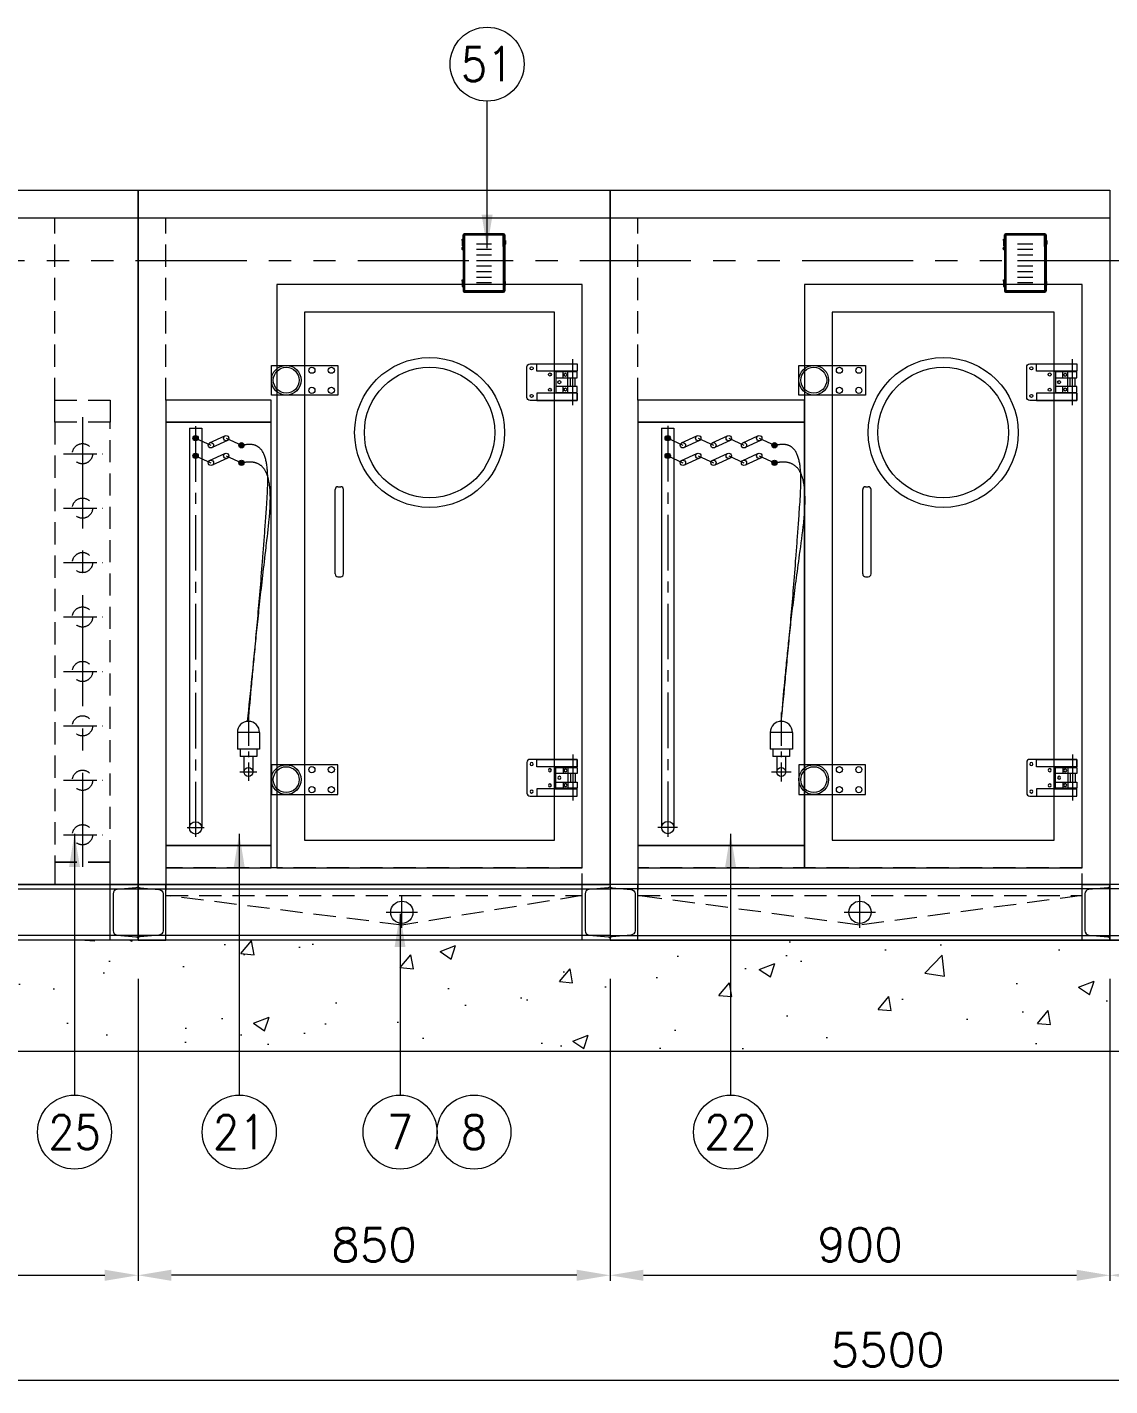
# Model space of a CAD drawing. Extents: x 160 to 16016, y -254 to 11002.
# Drawn here: x 2781 to 4731, y 1677 to 4123 of the extents above; entities that cross this region are included whole.
import ezdxf
from ezdxf.enums import TextEntityAlignment as Align

# ---------------------------------------------------------------- set-up
doc = ezdxf.new("R2010")
doc.units = 0
doc.header["$LTSCALE"] = 80
doc.header["$MEASUREMENT"] = 0
for name, pattern in [('CEN', [26, 20, -2, 2, -2]), ('CENTER', [2, 1.25, -0.25, 0.25, -0.25]), ('CENTER2', [1.125, 0.75, -0.125, 0.125, -0.125]), ('CENTERX2', [4, 2.5, -0.5, 0.5, -0.5]), ('HIDDENX2', [0.75, 0.5, -0.25]), ('PHANTOM', [5, 2.5, -0.5, 0.5, -0.5, 0.5, -0.5]), ('PHANTOMX2', [5, 2.5, -0.5, 0.5, -0.5, 0.5, -0.5])]:
    doc.linetypes.add(name, pattern=pattern)
doc.layers.get('0').update_dxf_attribs({"linetype": 'CONTINUOUS', "lineweight": 18})
doc.layers.get('DEFPOINTS').update_dxf_attribs({"linetype": 'CONTINUOUS', "lineweight": 18})
for name, color, linetype, lineweight in [('ACT', 7, 'CONTINUOUS', 18), ('C', 1, 'CENTER', 18), ('CEN', 1, 'CEN', 18), ('LIN', 2, 'CONTINUOUS', 18), ('PHAN', 2, 'PHANTOM', 18), ('S', 3, 'CONTINUOUS', 18), ('SOL-M-1', 4, 'CONTINUOUS', 18)]:
    doc.layers.add(name, color=color, linetype=linetype, lineweight=lineweight)
doc.styles.add('GSC', font='romans.shx', dxfattribs={"width": 0.8, "height": 4, "bigfont": 'ghs.shx'})
doc.styles.get("Standard").update_dxf_attribs({"font": 'txt.shx', "bigfont": '2hs.shx'})
doc.dimstyles.get("Standard").update_dxf_attribs({"dimscale": 0, "dimtxt": 60, "dimasz": 60, "dimexe": 10, "dimexo": 70, "dimgap": 25, "dimtad": 1, "dimdec": 0, "dimlfac": -1, "dimzin": 0, "dimdsep": 46, "dimtxsty": 'Standard', "dimcen": 0, "dimclrd": 1, "dimclre": 1, "dimadec": 0, "dimazin": 0, "dimtfac": 1, "dimtdec": 0, "dimtix": 1, "dimtmove": 1, "dimatfit": 2, "dimfxl": 0, "dimtolj": 1, "dimtzin": 0, "dimlwd": 5, "dimlwe": 5, "dimarcsym": 0})

# ---------------------------------------------------------------- blocks, each defined once
blk = doc.blocks.new('*D7')
at = {"color": 1, "linetype": 'Continuous', "lineweight": 5}
for p, q in [((1581, 2409.5), (1581, 1865.9)), ((2981, 2409.5), (2981, 1865.9)), ((1641, 1875.9), (2921, 1875.9))]:
    blk.add_line(p, q, dxfattribs=at)
at = {"color": 1, "linetype": 'Continuous'}
for points in [[(1641, 1885.9), (1641, 1865.9), (1581, 1875.9)], [(2921, 1885.9), (2921, 1865.9), (2981, 1875.9)]]:
    blk.add_solid(points, dxfattribs=at)
at = {"layer": 'DEFPOINTS', "color": 0, "linetype": 'Continuous'}
for p in [(1581, 2479.5), (2981, 2479.5), (2981, 1875.9)]:
    blk.add_point(p, dxfattribs=at)
at = {"color": 0, "linetype": 'Continuous', "insert": (2281, 1930.9), "char_height": 60, "attachment_point": 5}
blk.add_mtext('\\A1;1400', dxfattribs=at)
blk = doc.blocks.new('*D8')
at = {"color": 1, "linetype": 'Continuous', "lineweight": 5}
for p, q in [((1581, 2409.5), (1581, 1676.9)), ((7081, 2409.5), (7081, 1676.9)), ((1641, 1686.9), (7021, 1686.9))]:
    blk.add_line(p, q, dxfattribs=at)
at = {"color": 1, "linetype": 'Continuous'}
for points in [[(1641, 1696.9), (1641, 1676.9), (1581, 1686.9)], [(7021, 1696.9), (7021, 1676.9), (7081, 1686.9)]]:
    blk.add_solid(points, dxfattribs=at)
at = {"layer": 'DEFPOINTS', "color": 0, "linetype": 'Continuous'}
for p in [(1581, 2479.5), (7081, 2479.5), (7081, 1686.9)]:
    blk.add_point(p, dxfattribs=at)
at = {"color": 0, "linetype": 'Continuous', "insert": (4331, 1741.9), "char_height": 60, "attachment_point": 5}
blk.add_mtext('\\A1;5500', dxfattribs=at)
blk = doc.blocks.new('*D15')
at = {"color": 1, "linetype": 'Continuous', "lineweight": 5}
for p, q in [((3831, 2409.5), (3831, 1865.9)), ((4731, 2409.5), (4731, 1865.9)), ((3891, 1875.9), (4671, 1875.9))]:
    blk.add_line(p, q, dxfattribs=at)
at = {"color": 1, "linetype": 'Continuous'}
for points in [[(3891, 1885.9), (3891, 1865.9), (3831, 1875.9)], [(4671, 1885.9), (4671, 1865.9), (4731, 1875.9)]]:
    blk.add_solid(points, dxfattribs=at)
at = {"layer": 'DEFPOINTS', "color": 0, "linetype": 'Continuous'}
for p in [(3831, 2479.5), (4731, 2479.5), (4731, 1875.9)]:
    blk.add_point(p, dxfattribs=at)
at = {"color": 0, "linetype": 'Continuous', "insert": (4281, 1930.9), "char_height": 60, "attachment_point": 5}
blk.add_mtext('\\A1;900', dxfattribs=at)
blk = doc.blocks.new('*D17')
at = {"color": 1, "linetype": 'Continuous', "lineweight": 5}
for p, q in [((2981, 2409.5), (2981, 1865.9)), ((3831, 2409.5), (3831, 1865.9)), ((3771, 1875.9), (3041, 1875.9))]:
    blk.add_line(p, q, dxfattribs=at)
at = {"color": 1, "linetype": 'Continuous'}
for points in [[(3041, 1885.9), (3041, 1865.9), (2981, 1875.9)], [(3771, 1885.9), (3771, 1865.9), (3831, 1875.9)]]:
    blk.add_solid(points, dxfattribs=at)
at = {"layer": 'DEFPOINTS', "color": 0, "linetype": 'Continuous'}
for p in [(2981, 2479.5), (3831, 2479.5), (2981, 1875.9)]:
    blk.add_point(p, dxfattribs=at)
at = {"color": 0, "linetype": 'Continuous', "insert": (3406, 1930.9), "char_height": 60, "attachment_point": 5}
blk.add_mtext('\\A1;850', dxfattribs=at)
blk = doc.blocks.new('DXCOIL')
at = {"ltscale": 30}
for points in [[(49, 773.4, 1), (58.5, 773.4, 1)], [(131.5, 760.7, 1), (141, 760.7, 1)], [(49, 741.7, 1), (58.5, 741.7, 1)], [(131.5, 729, 1), (141, 729, 1)]]:
    blk.add_hatch(color=2, dxfattribs=at).paths.add_polyline_path(points)
at = {"color": 2, "ltscale": 30}
for p, q in [((42.6, 791.2), (64.9, 791.2)), ((42.6, 791.2), (42.6, 71.9)), ((64.9, 791.2), (64.9, 71.9)), ((53.7, 773.4), (81.2, 760.7)), ((78.9, 764.8), (106.4, 777.5)), ((111.1, 769.3), (83.6, 756.6)), ((108.8, 773.4), (136.2, 760.7)), ((53.7, 741.7), (81.2, 729)), ((78.9, 733.1), (106.4, 745.8)), ((111.1, 737.6), (83.6, 724.9)), ((108.8, 741.7), (136.2, 729)), ((128.8, 243.6), (128.8, 213.6)), ((168.8, 243.6), (128.8, 243.6)), ((168.8, 243.6), (168.8, 213.6)), ((168.8, 213.6), (128.8, 213.6)), ((133.8, 213.6), (133.8, 200.5)), ((163.8, 200.5), (133.8, 200.5)), ((140.8, 200.5), (140.8, 172.4)), ((156.7, 200.5), (156.7, 172.4)), ((163.8, 213.6), (163.8, 200.5))]:
    blk.add_line(p, q, dxfattribs=at)
at = {"linetype": 'Continuous'}
for points in [[(0, 802), (190, 802), (190, 842), (0, 842)], [(0, 40), (190, 40), (190, 802), (0, 802)], [(0, 0), (190, 0), (190, 40), (0, 40)]]:
    blk.add_lwpolyline(points, close=True, dxfattribs=at)
at = {"color": 2, "ltscale": 30}
for centre, radius in [((53.7, 773.4), 4.76), ((81.2, 760.7), 4.76), ((108.8, 773.4), 4.76), ((136.2, 760.7), 4.76), ((53.7, 741.7), 4.76), ((108.8, 741.7), 4.76), ((81.2, 729), 4.76), ((136.2, 729), 4.76), ((53.7, 71.9), 11.1)]:
    blk.add_circle(centre, radius, dxfattribs=at)
at = {"linetype": 'Continuous'}
blk.add_circle((148.8, 172.4), 7.94, dxfattribs=at)
at = {"color": 2, "ltscale": 30}
blk.add_arc((148.8, 243.6), 20, 0, 180, dxfattribs=at)
at = {"color": 4, "linetype": 'CENTER', "ltscale": 30}
for points in [[(147.3, 263.6), (181.4, 649.1), (154.1, 762), (136.2, 760.7)], [(148.7, 263.6), (181.4, 583.6), (154.1, 730.3), (136.2, 729)]]:
    blk.add_spline(points, degree=3, dxfattribs=at)
at = {"layer": 'C', "linetype": 'CENTER'}
for p, q in [((53.7, 795), (53.7, 55.5)), ((164, 172.4), (133.5, 172.4)), ((69, 71.9), (38.5, 71.9))]:
    blk.add_line(p, q, dxfattribs=at)
at = {"layer": 'C', "linetype": 'CENTER2'}
blk.add_line((148.8, 279.3), (148.8, 156.5), dxfattribs=at)
blk = doc.blocks.new('HEATPUMP-COIL')
at = {"ltscale": 30}
for points in [[(49, 773.4, 1), (58.5, 773.4, 1)], [(241.5, 760.7, 1), (251, 760.7, 1)], [(49, 741.7, 1), (58.5, 741.7, 1)], [(241.5, 729, 1), (251, 729, 1)]]:
    blk.add_hatch(color=2, dxfattribs=at).paths.add_polyline_path(points)
at = {"color": 2, "ltscale": 30}
for p, q in [((42.7, 791.7), (64.9, 791.7)), ((42.7, 791.7), (42.7, 72.4)), ((64.9, 791.7), (64.9, 72.4)), ((53.8, 773.4), (81.2, 760.7)), ((78.9, 764.8), (106.4, 777.5)), ((111.1, 769.3), (83.6, 756.6)), ((108.8, 773.4), (136.2, 760.7)), ((133.9, 764.8), (161.4, 777.5)), ((166.1, 769.3), (138.6, 756.6)), ((163.7, 773.4), (191.2, 760.7)), ((188.9, 764.8), (216.4, 777.5)), ((221.1, 769.3), (193.6, 756.6)), ((218.7, 773.4), (246.2, 760.7)), ((53.8, 741.7), (81.2, 729)), ((78.9, 733.1), (106.4, 745.8)), ((111.1, 737.6), (83.6, 724.9)), ((108.8, 741.7), (136.2, 729)), ((133.9, 733.1), (161.4, 745.8)), ((166.1, 737.6), (138.6, 724.9)), ((163.7, 741.7), (191.2, 729)), ((188.9, 733.1), (216.4, 745.8)), ((221.1, 737.6), (193.6, 724.9)), ((218.7, 741.7), (246.2, 729)), ((238.3, 243.6), (238.3, 213.6)), ((278.3, 243.6), (238.3, 243.6)), ((278.3, 243.6), (278.3, 213.6)), ((278.3, 213.6), (238.3, 213.6)), ((243.3, 213.6), (243.3, 200.5)), ((273.3, 200.5), (243.3, 200.5)), ((250.4, 200.5), (250.4, 172.4)), ((266.2, 200.5), (266.2, 172.4)), ((273.3, 213.6), (273.3, 200.5))]:
    blk.add_line(p, q, dxfattribs=at)
at = {"linetype": 'Continuous'}
for points in [[(0, 802), (300, 802), (300, 842), (0, 842)], [(0, 40), (300, 40), (300, 802), (0, 802)], [(0, 0), (300, 0), (300, 40), (0, 40)]]:
    blk.add_lwpolyline(points, close=True, dxfattribs=at)
at = {"color": 2, "ltscale": 30}
for centre, radius in [((53.8, 773.4), 4.76), ((81.2, 760.7), 4.76), ((108.8, 773.4), 4.76), ((136.2, 760.7), 4.76), ((163.7, 773.4), 4.76), ((191.2, 760.7), 4.76), ((218.7, 773.4), 4.76), ((246.2, 760.7), 4.76), ((53.8, 741.7), 4.76), ((108.8, 741.7), 4.76), ((163.7, 741.7), 4.76), ((218.7, 741.7), 4.76), ((81.2, 729), 4.76), ((136.2, 729), 4.76), ((191.2, 729), 4.76), ((246.2, 729), 4.76), ((258.3, 172.4), 7.94), ((53.8, 72.4), 11.1)]:
    blk.add_circle(centre, radius, dxfattribs=at)
blk.add_arc((258.3, 243.6), 20, 0, 180, dxfattribs=at)
at = {"color": 4, "linetype": 'CENTER', "ltscale": 30}
for points in [[(258.3, 263.6), (291.4, 649.1), (264.1, 762), (246.2, 760.7)], [(258.3, 263.6), (291.4, 563.9), (264.1, 730.3), (246.2, 729)]]:
    blk.add_spline(points, degree=3, dxfattribs=at)
at = {"layer": 'C', "linetype": 'CENTER'}
for p, q in [((53.8, 795.5), (53.8, 56)), ((276, 172.4), (240.6, 172.4)), ((71.6, 72.4), (36.1, 72.4))]:
    blk.add_line(p, q, dxfattribs=at)
at = {"layer": 'C', "linetype": 'CENTER2'}
blk.add_line((258.3, 279.3), (258.3, 155.2), dxfattribs=at)
blk = doc.blocks.new('경첩')
at = {"layer": 'PHAN'}
blk.add_line((0, -41.4), (0, 41.4), dxfattribs=at)
at = {"layer": 'SOL-M-1'}
for p, q in [((-33, 20), (7.7, 20)), ((-33, -19.6), (-33, 20)), ((7.7, 18.9), (-30.8, 18.9)), ((-30.8, 18.9), (-30.8, -18.5)), ((-30.8, 7.9), (7.7, 7.9)), ((-17.6, 7.9), (-17.6, 18.9)), ((-8.8, -18.5), (-8.8, 18.9)), ((-4.4, -7.5), (-4.4, 7.9)), ((4.4, -7.5), (4.4, 7.9)), ((7.7, 7.9), (7.7, 18.9)), ((7.7, -19.6), (-33, -19.6)), ((7.7, -7.5), (-30.8, -7.5)), ((-30.8, -18.5), (7.7, -18.5)), ((-17.6, -18.5), (-17.6, -7.5)), ((7.7, -7.5), (4.4, -7.5)), ((7.7, -18.5), (7.7, -7.5))]:
    blk.add_line(p, q, dxfattribs=at)
blk.add_lwpolyline([(7.7, -19.6), (7.7, -32.8), (-77, -32.8, -0.414214), (-82.5, -27.3), (-82.5, 27.7, -0.414214), (-77, 33.2), (7.7, 33.2), (7.7, 20)], format="xyb", dxfattribs=at)
for points in [[(7.7, 33.2), (7.7, 20), (-64.9, 20), (-64.9, 33.2)], [(7.7, -32.8), (7.7, -19.6), (-64.9, -19.6), (-64.9, -32.8)]]:
    blk.add_lwpolyline(points, close=True, dxfattribs=at)
for centre in [(-74.2, 25), (-41.2, 14), (-24.2, 0.2), (-13.2, 13.4), (-74.2, -24.5), (-41.2, -13.5), (-13.2, -13)]:
    blk.add_circle(centre, 2.75, dxfattribs=at)
blk = doc.blocks.new('400Wx1000H(SightGlass)')
at = {"layer": 'S', "lineweight": 15}
for p, q in [((-40.1, 1050), (-40.1, 0)), ((509.9, 1050), (-40.1, 1050)), ((509.9, 0), (509.9, 1050)), ((9.9, 1000), (9.9, 50)), ((459.9, 1000), (9.9, 1000)), ((459.9, 50), (459.9, 1000)), ((69.9, 686), (74.9, 686)), ((64.9, 529), (64.9, 681)), ((79.9, 529), (79.9, 681)), ((69.9, 524), (74.9, 524)), ((9.9, 50), (459.9, 50)), ((-40.1, 0), (509.9, 0))]:
    blk.add_line(p, q, dxfattribs=at)
for points in [[(-50, 904.5), (69.9, 904.5), (69.9, 850.9), (-50, 850.9)], [(-50, 131.9), (69.9, 131.9), (69.9, 185.4), (-50, 185.4)]]:
    blk.add_lwpolyline(points, close=True, dxfattribs=at)
for centre, radius in [((234.9, 783.6), 135), ((-23.2, 877.7), 26.8), ((-23.2, 877.7), 23.3), ((22.9, 895.8), 5.52), ((58, 895.8), 5.52), ((234.9, 783.6), 117.5), ((22.9, 859.6), 5.52), ((58, 859.6), 5.52), ((-23.2, 158.7), 26.8), ((-23.2, 158.7), 23.3), ((22.9, 176.7), 5.52), ((58, 176.7), 5.52), ((22.9, 140.6), 5.52), ((58, 140.6), 5.52)]:
    blk.add_circle(centre, radius, dxfattribs=at)
for centre, start, end in [((69.9, 681), 90, 180), ((74.9, 681), 0, 90), ((69.9, 529), 180, 270), ((74.9, 529), 270, 0)]:
    blk.add_arc(centre, 5, start, end, dxfattribs=at)
at = {"lineweight": 15}
blk.add_blockref('경첩', (492.8, 874.1), dxfattribs=at)
at = {"lineweight": 15, "xscale": -1, "rotation": 180}
blk.add_blockref('경첩', (492.8, 162.3), dxfattribs=at)
blk = doc.blocks.new('LED LAMP')
at = {"lineweight": 0}
for p, q in [((-37.5, 94.4), (-37.5, 102.2)), ((-36.7, 101.6), (-36.7, 1.7)), ((35.5, 104.2), (-35.5, 104.2)), ((-35.4, 100.9), (-35.4, 2.4)), ((35, 103.3), (-35, 103.3)), ((-34.8, 100.9), (-34.8, 2.4)), ((34.3, 102.1), (-34.3, 102.1)), ((34.3, 101.5), (-34.3, 101.5)), ((34.8, 81.1), (34.8, 100.9)), ((35.4, 81.1), (35.4, 100.9)), ((36.7, 81.1), (36.7, 101.6)), ((37.5, 102.2), (37.5, 1.1)), ((-39.2, 91.9), (-39.2, 94.4)), ((-39.2, 94.4), (-37.5, 94.4)), ((-39.2, 91.9), (-39.2, 84.6)), ((-39.2, 91.9), (-36.9, 91.9)), ((-39.2, 84.6), (-39.2, 82.1)), ((-39.2, 84.6), (-36.9, 84.6)), ((-39.2, 82.1), (-37.5, 82.1)), ((-38.2, 91.9), (-38.2, 84.6)), ((-37.5, 91.9), (-37.5, 84.6)), ((-37.5, 81.1), (-37.5, 82.1)), ((-37.5, 74.1), (-37.5, 21.3)), ((-36.9, 84.6), (-36.9, 91.9)), ((34.8, 81.1), (34.8, 2.4)), ((35.4, 81.1), (35.4, 2.4)), ((36.7, 81.1), (36.7, 1.7)), ((37.5, 92), (38.6, 92)), ((37.5, 85), (38.6, 85)), ((37.8, 92), (37.8, 85)), ((38.1, 92), (38.1, 85)), ((38.9, 91.7), (38.9, 85.3)), ((-39.2, 18.7), (-39.2, 21.3)), ((-39.2, 21.3), (-37.5, 21.3)), ((-39.2, 18.7), (-36.9, 18.7)), ((-39.2, 18.7), (-39.2, 11.5)), ((-39.2, 11.5), (-39.2, 8.9)), ((-39.2, 11.5), (-36.9, 11.5)), ((-39.2, 8.9), (-37.5, 8.9)), ((-38.2, 11.5), (-38.2, 18.7)), ((-37.5, 11.5), (-37.5, 18.7)), ((-37.5, 8.9), (-37.5, 1.1)), ((-36.9, 18.7), (-36.9, 11.5)), ((-35, 0), (35, 0)), ((-34.3, 1.8), (34.3, 1.8)), ((-34.3, 1.3), (34.3, 1.3)), ((37.5, 18.3), (38.6, 18.3)), ((37.5, 11.3), (38.6, 11.3)), ((37.8, 11.3), (37.8, 18.3)), ((38.1, 11.3), (38.1, 18.3)), ((38.9, 11.6), (38.9, 18)), ((-35.5, -0.8), (35.5, -0.8))]:
    blk.add_line(p, q, dxfattribs=at)
at = {"linetype": 'Continuous'}
for p, q in [((-13.7, 86.1), (13.7, 86.1)), ((-13.7, 76.1), (13.7, 76.1)), ((-13.7, 66.1), (13.7, 66.1)), ((-13.7, 56.1), (13.7, 56.1)), ((-13.7, 46.1), (13.7, 46.1)), ((-13.7, 36.1), (13.7, 36.1)), ((-13.7, 26.1), (13.7, 26.1)), ((-13.7, 16.1), (13.7, 16.1))]:
    blk.add_line(p, q, dxfattribs=at)
at = {"lineweight": 0}
blk.add_circle((-38.3, 77.6), 0.839, dxfattribs=at)
for centre, radius, start, end in [((-35.5, 102.2), 1.96, 90, 180), ((-35, 101.6), 1.68, 90, 180), ((-34.3, 100.9), 1.12, 90, 180), ((-34.3, 100.9), 0.559, 90, 180), ((34.3, 100.9), 1.12, 0, 90), ((34.3, 100.9), 0.559, 0, 90), ((35, 101.6), 1.68, 0, 90), ((35.5, 102.2), 1.96, 0, 90), ((-38.3, 77.6), 1.96, 103.3424, 256.6576), ((-39.2, 81.1), 1.68, 283.3424, 0), ((-39.2, 74.1), 1.68, 0, 76.6576), ((38.6, 91.7), 0.28, 0, 90), ((38.6, 85.3), 0.28, 270, 0), ((-35.5, 1.1), 1.96, 180, 270), ((-35, 1.7), 1.68, 180, 270), ((-34.3, 2.4), 1.12, 180, 270), ((-34.3, 2.4), 0.559, 180, 270), ((34.3, 2.4), 1.12, 270, 0), ((34.3, 2.4), 0.559, 270, 0), ((35, 1.7), 1.68, 270, 0), ((35.5, 1.1), 1.96, 270, 0), ((38.6, 18), 0.28, 0, 90), ((38.6, 11.6), 0.28, 270, 0)]:
    blk.add_arc(centre, radius, start, end, dxfattribs=at)
blk = doc.blocks.new('*D56')
at = {"color": 1, "linetype": 'Continuous', "lineweight": 5}
for p, q in [((4731, 2409.5), (4731, 1865.9)), ((5731, 2409.5), (5731, 1865.9)), ((4791, 1875.9), (5671, 1875.9))]:
    blk.add_line(p, q, dxfattribs=at)
at = {"color": 1, "linetype": 'Continuous'}
for points in [[(4791, 1885.9), (4791, 1865.9), (4731, 1875.9)], [(5671, 1885.9), (5671, 1865.9), (5731, 1875.9)]]:
    blk.add_solid(points, dxfattribs=at)
at = {"layer": 'DEFPOINTS', "color": 0, "linetype": 'Continuous'}
for p in [(4731, 2479.5), (5731, 2479.5), (5731, 1875.9)]:
    blk.add_point(p, dxfattribs=at)
at = {"color": 0, "linetype": 'Continuous', "insert": (5231, 1930.9), "char_height": 60, "attachment_point": 5}
blk.add_mtext('\\A1;1000', dxfattribs=at)
blk = doc.blocks.new('400x1000H(SightGlass)')
at = {"layer": 'S', "lineweight": 15}
for p, q in [((0, 1050), (0, 0)), ((500, 1050), (0, 1050)), ((500, 0), (500, 1050)), ((50, 1000), (50, 50)), ((450, 1000), (50, 1000)), ((450, 50), (450, 1000)), ((110, 686), (115, 686)), ((105, 529), (105, 681)), ((120, 529), (120, 681)), ((110, 524), (115, 524)), ((50, 50), (450, 50)), ((0, 0), (500, 0))]:
    blk.add_line(p, q, dxfattribs=at)
for points in [[(-9.9, 904.5), (109.9, 904.5), (109.9, 850.9), (-9.9, 850.9)], [(-9.9, 131.9), (109.9, 131.9), (109.9, 185.4), (-9.9, 185.4)]]:
    blk.add_lwpolyline(points, close=True, dxfattribs=at)
for centre, radius in [((250, 783.6), 135), ((16.8, 877.7), 26.8), ((16.8, 877.7), 23.3), ((63, 895.8), 5.52), ((98, 895.8), 5.52), ((250, 783.6), 117.5), ((63, 859.6), 5.52), ((98, 859.6), 5.52), ((16.8, 158.7), 26.8), ((16.8, 158.7), 23.3), ((63, 176.7), 5.52), ((98, 176.7), 5.52), ((63, 140.6), 5.52), ((98, 140.6), 5.52)]:
    blk.add_circle(centre, radius, dxfattribs=at)
for centre, start, end in [((110, 681), 90, 180), ((115, 681), 0, 90), ((110, 529), 180, 270), ((115, 529), 270, 0)]:
    blk.add_arc(centre, 5, start, end, dxfattribs=at)
at = {"lineweight": 15}
blk.add_blockref('경첩', (482.9, 874.1), dxfattribs=at)
at = {"lineweight": 15, "xscale": -1, "rotation": 180}
blk.add_blockref('경첩', (482.9, 162.3), dxfattribs=at)

msp = doc.modelspace()

# ---------------------------------------------------------------- hatches: boundary and pattern name
at = {"linetype": 'Continuous'}
h = msp.add_hatch(dxfattribs=at)
h.set_pattern_fill('AR-CONC', color=256, scale=40, style=0)
h.set_pattern_definition([(50, (-406.93, 399.13), (286.904, -25.101), [30, -330]), (355, (-406.93, 399.13), (-55.5, 300.877), [24, -264]), (100.4514, (-383.02, 397.04), (231.404, 275.776), [25.496, -280.457]), (46.184, (-406.93, 479.13), (426.896, -66.208), [45, -495]), (96.6356, (-371.35, 473.6), (373.865, 389.647), [38.244, -420.685]), (351.184, (-406.93, 479.13), (373.865, 389.647), [36, -396]), (21, (-366.93, 459.13), (238.763, -161.0476), [30, -330]), (326, (-366.93, 459.13), (97.326, 290.06), [24, -264]), (71.4514, (-347.03, 445.7), (336.089, 129.012), [25.496, -280.457]), (37.5, (-406.93, 399.13), (4.864, 133.1575), [0, -260.8, 0, -268, 0, -265]), (7.5, (-406.93, 399.13), (105.2278, 157.7647), [0, -152.8, 0, -254.8, 0, -101]), (327.5, (-496.13, 399.13), (213.529, -9.022), [0, -100, 0, -312, 0, -414]), (317.5, (-536.13, 399.13), (233.2745, 40.042), [0, -130, 0, -207.2, 0, -294])])
h.paths.add_polyline_path([(1431, 2279.5), (7231, 2279.5), (7231, 2479.5), (1431, 2479.5)])

# ---------------------------------------------------------------- linework, layer by layer
at = {"color": 2, "linetype": 'HIDDENX2'}
for p, q in [((2831, 3451.5), (2831, 3779.5)), ((3031, 3451.5), (3031, 3779.5)), ((3881, 3451.5), (3881, 3779.5)), ((3456, 2506.3), (3031, 2559.5)), ((3781, 2559.5), (3456, 2506.3)), ((4281, 2506.3), (3881, 2559.5)), ((4681, 2559.5), (4281, 2506.3))]:
    msp.add_line(p, q, dxfattribs=at)
at = {"linetype": 'PHANTOMX2'}
msp.add_line((5576.7, 3702.4), (1814.8, 3702.4), dxfattribs=at)
at = {"linetype": 'Continuous'}
for points in [[(1631, 3779.5), (2981, 3779.5), (2981, 2579.5), (1631, 2579.5)], [(3831, 2579.5), (2981, 2579.5), (2981, 3779.5), (3831, 3779.5)], [(3831, 3779.5), (4731, 3779.5), (4731, 2579.5), (3831, 2579.5)], [(2981, 2479.5), (1581, 2479.5), (1581, 2579.5), (2981, 2579.5)], [(2981, 2487.5), (1581, 2487.5), (1581, 2571.5), (2981, 2571.5)], [(3831, 2479.5), (2981, 2479.5), (2981, 2579.5), (3831, 2579.5)], [(3831, 2487.5), (2981, 2487.5), (2981, 2571.5), (3831, 2571.5)], [(3831, 2479.5), (4731, 2479.5), (4731, 2579.5), (3831, 2579.5)], [(3831, 2487.5), (4731, 2487.5), (4731, 2571.5), (3831, 2571.5)], [(4731, 2479.5), (5731, 2479.5), (5731, 2579.5), (4731, 2579.5)], [(4731, 2487.5), (5731, 2487.5), (5731, 2571.5), (4731, 2571.5)], [(1431, 2279.5), (7231, 2279.5), (7231, 2479.5), (1431, 2479.5)]]:
    msp.add_lwpolyline(points, close=True, dxfattribs=at)
at = {"color": 2, "linetype": 'HIDDENX2'}
for points in [[(2931, 3411.5), (2831, 3411.5), (2831, 3451.5), (2931, 3451.5), (2931, 3411.5), (2931, 3411.5)], [(2931, 3411.5), (2831, 3411.5), (2831, 2619.5), (2931, 2619.5), (2931, 3411.5), (2931, 3411.5)], [(2931, 2619.5), (2831, 2619.5), (2831, 2579.5), (2931, 2579.5), (2931, 2619.5), (2931, 2619.5)]]:
    msp.add_lwpolyline(points, dxfattribs=at)
for points in [[(3031, 2559.5), (3781, 2559.5), (3781, 2609.5), (3031, 2609.5)], [(3881, 2559.5), (4681, 2559.5), (4681, 2609.5), (3881, 2609.5)]]:
    msp.add_lwpolyline(points, close=True, dxfattribs=at)
at = {"linetype": 'Continuous'}
for points in [[(2931, 2579.5), (2981, 2579.5), (2981, 2577.6, -0.388879), (2977.3, 2573.6), (2943.3, 2570.7, 0.388879), (2936, 2562.7), (2936, 2496.3, 0.388879), (2943.3, 2488.3), (2977.3, 2485.3, -0.388879), (2981, 2481.4), (2981, 2479.5), (2931, 2479.5), (2931, 2579.5)], [(3031, 2579.5), (2981, 2579.5), (2981, 2577.6, 0.388879), (2984.7, 2573.6), (3018.7, 2570.7, -0.388879), (3026, 2562.7), (3026, 2496.3, -0.388879), (3018.7, 2488.3), (2984.7, 2485.3, 0.388879), (2981, 2481.4), (2981, 2479.5), (3031, 2479.5), (3031, 2579.5)], [(3781, 2579.5), (3831, 2579.5), (3831, 2577.6, -0.388879), (3827.3, 2573.6), (3793.3, 2570.7, 0.388879), (3786, 2562.7), (3786, 2496.3, 0.388879), (3793.3, 2488.3), (3827.3, 2485.3, -0.388879), (3831, 2481.4), (3831, 2479.5), (3781, 2479.5), (3781, 2579.5)], [(3881, 2579.5), (3831, 2579.5), (3831, 2577.6, 0.388879), (3834.7, 2573.6), (3868.7, 2570.7, -0.388879), (3876, 2562.7), (3876, 2496.3, -0.388879), (3868.7, 2488.3), (3834.7, 2485.3, 0.388879), (3831, 2481.4), (3831, 2479.5), (3881, 2479.5), (3881, 2579.5)], [(4681, 2579.5), (4731, 2579.5), (4731, 2577.6, -0.388879), (4727.3, 2573.6), (4693.3, 2570.7, 0.388879), (4686, 2562.7), (4686, 2496.3, 0.388879), (4693.3, 2488.3), (4727.3, 2485.3, -0.388879), (4731, 2481.4), (4731, 2479.5), (4681, 2479.5), (4681, 2579.5)]]:
    msp.add_lwpolyline(points, format="xyb", dxfattribs=at)
at = {"color": 3, "linetype": 'HIDDENX2'}
for centre in [(2881, 3355), (2881, 3257), (2881, 3159), (2881, 3061), (2881, 2963), (2881, 2865), (2881, 2767), (2881, 2669)]:
    msp.add_circle(centre, 18.2, dxfattribs=at)
at = {"linetype": 'Continuous'}
for centre in [(3456, 2529.5), (4281, 2529.5)]:
    msp.add_circle(centre, 20, dxfattribs=at)
at = {"layer": 'ACT', "color": 4, "linetype": 'Continuous'}
for centre in [(3609.6, 4056.2), (2866.6, 2133.7), (3163.2, 2133.7), (3452.8, 2133.7), (3586, 2133.7), (4048, 2133.7)]:
    msp.add_circle(centre, 66.6, dxfattribs=at)
at = {"layer": 'CEN', "linetype": 'CENTERX2'}
msp.add_line((2881, 3420.5), (2881, 2611.4), dxfattribs=at)
at = {"layer": 'CEN', "color": 1, "linetype": 'CENTER2'}
for p, q in [((2847, 3355), (2917.3, 3355)), ((2847, 3257), (2917.3, 3257)), ((2847, 3159), (2917.3, 3159)), ((2847, 3061), (2917.3, 3061)), ((2847, 2963), (2917.3, 2963)), ((2847, 2865), (2917.3, 2865)), ((2847, 2767), (2917.3, 2767)), ((2847, 2669), (2917.3, 2669))]:
    msp.add_line(p, q, dxfattribs=at)
at = {"layer": 'CEN', "linetype": 'CENTER'}
for p, q in [((3456, 2501.3), (3456, 2557.6)), ((4281, 2501.3), (4281, 2557.6)), ((3427.8, 2529.5), (3484.2, 2529.5)), ((4252.8, 2529.5), (4309.2, 2529.5))]:
    msp.add_line(p, q, dxfattribs=at)
at = {"layer": 'LIN', "linetype": 'Continuous'}
for points in [[(1581, 3829.5), (2981, 3829.5), (2981, 2579.5), (1581, 2579.5)], [(3831, 2579.5), (2981, 2579.5), (2981, 3829.5), (3831, 3829.5)], [(3831, 3829.5), (4731, 3829.5), (4731, 2579.5), (3831, 2579.5)]]:
    msp.add_lwpolyline(points, close=True, dxfattribs=at)

# ---------------------------------------------------------------- block references
at = {"linetype": 'Continuous'}
for name, p in [('LED LAMP', (3603.9, 3646.8)), ('LED LAMP', (4578.7, 3646.8)), ('400Wx1000H(SightGlass)', (3271.1, 2609.5)), ('400x1000H(SightGlass)', (4181, 2609.5)), ('DXCOIL', (3031, 2609.5)), ('HEATPUMP-COIL', (3881, 2609.5))]:
    msp.add_blockref(name, p, dxfattribs=at)

# ---------------------------------------------------------------- texts
at = {"style": 'GSC', "width": 0.9}
for s, height, p in [('51', 61.37, (3609.6, 4056.2)), ('25', 61.37, (2866.6, 2133.7)), ('21', 61.37, (3163.2, 2133.7)), ('7', 61.4, (3452.8, 2133.7)), ('8', 61.4, (3586, 2133.7)), ('22', 61.37, (4048, 2133.7))]:
    msp.add_text(s, height=height, dxfattribs=at).set_placement(p, align=Align.MIDDLE)

# ---------------------------------------------------------------- dimensions: what is measured, and where the dimension line sits
at = {"linetype": 'Continuous'}
for base, p1, p2, picture, middle in [((2981, 1875.9), (1581, 2479.5), (2981, 2479.5), '*D7', (2281, 1930.9)), ((7081, 1686.9), (1581, 2479.5), (7081, 2479.5), '*D8', (4331, 1741.9)), ((2981, 1875.9), (3831, 2479.5), (2981, 2479.5), '*D17', (3406, 1930.9)), ((4731, 1875.9), (3831, 2479.5), (4731, 2479.5), '*D15', (4281, 1930.9)), ((5731, 1875.9), (4731, 2479.5), (5731, 2479.5), '*D56', (5231, 1930.9))]:
    dim = msp.add_linear_dim(base=base, p1=p1, p2=p2, dimstyle='Standard', override={"dimscale": 1}, dxfattribs=at)
    dim.commit()
    dim.dimension.update_dxf_attribs({"geometry": picture, "text_midpoint": middle})

# ---------------------------------------------------------------- leaders
for points in [[(3609.6, 3725.2), (3609.6, 3989.7)], [(2866.6, 2670.7), (2866.6, 2200.3)], [(3163.2, 2670.7), (3163.2, 2200.3)], [(4048, 2670.7), (4048, 2200.3)]]:
    msp.add_leader(points, dimstyle='Standard', override={"dimscale": 1})
msp.add_leader([(3452.8, 2526.8), (3452.8, 2200)], dimstyle='Standard', override={"dimscale": 1}, dxfattribs=at)

doc.saveas('drawing.dxf')
